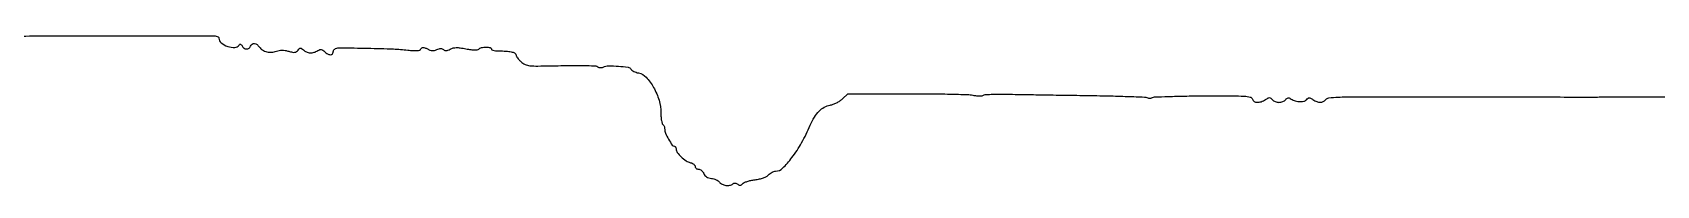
# Model space of a CAD drawing. Extents: x 5 to 296, y -9 to 151.
# Drawn here: x 150.2 to 222.9, y 143.8 to 150.6 of the extents above; entities that cross this region are included whole.
import ezdxf

# ---------------------------------------------------------------- set-up
doc = ezdxf.new("R2010")
doc.units = 0
doc.header["$MEASUREMENT"] = 0
doc.layers.add('max', color=6, linetype='Continuous')

msp = doc.modelspace()

# ---------------------------------------------------------------- linework, layer by layer
at = {"layer": 'max'}
msp.add_lwpolyline([(148.812, 150.433, -0.000588), (150.047, 150.447, -0.001792), (151.475, 150.456, -0.001168), (153.123, 150.457, 0.000247), (154.795, 150.455, 0.00034), (156.298, 150.454, 0.000215), (157.561, 150.456, 0.004132), (157.954, 150.459, -0.009063), (158.244, 150.459, -0.04281), (158.409, 150.442, -0.0942), (158.498, 150.407, -0.256844), (158.53, 150.349, 0.229153), (158.63, 150.142, 0.08571), (158.921, 149.983, 0.088114), (159.242, 149.934, 0.253589), (159.431, 150.043, -0.098158), (159.463, 150.076, -0.23604), (159.495, 150.082, -0.151976), (159.53, 150.058, -0.03901), (159.568, 150, 0.114034), (159.656, 149.903, 0.145404), (159.77, 149.866, 0.162527), (159.877, 149.898, 0.148263), (159.948, 149.989, -0.139212), (160.017, 150.082, -0.188223), (160.118, 150.111, -0.143271), (160.233, 150.065, -0.074508), (160.34, 149.952, 0.10097), (160.479, 149.82, 0.079774), (160.672, 149.739, 0.075534), (160.89, 149.72, 0.075293), (161.104, 149.766, -0.050222), (161.222, 149.798, -0.042401), (161.352, 149.808, -0.038248), (161.494, 149.797, -0.027403), (161.65, 149.763, 0.017655), (161.825, 149.721, 0.079706), (161.93, 149.717, 0.127167), (162.006, 149.746, 0.078688), (162.073, 149.813, -0.030519), (162.136, 149.889, -0.197774), (162.18, 149.909, -0.182127), (162.228, 149.893, -0.025294), (162.307, 149.822, 0.099179), (162.441, 149.733, 0.085727), (162.606, 149.696, 0.080156), (162.784, 149.716, 0.071674), (162.954, 149.791, -0.047107), (163.042, 149.835, -0.128089), (163.111, 149.843, -0.121635), (163.177, 149.816, -0.040426), (163.257, 149.748, 0.065784), (163.387, 149.649, 0.115609), (163.515, 149.61, 0.19704), (163.605, 149.641, 0.217028), (163.643, 149.724, -0.081939), (163.651, 149.773, -0.066737), (163.675, 149.82, -0.067572), (163.709, 149.858, -0.088998), (163.75, 149.882, -0.091847), (163.964, 149.919, -0.001492), (165.189, 149.898, -0.003909), (166.34, 149.866, -0.019968), (166.978, 149.817, 0.011048), (167.235, 149.793, 0.03961), (167.401, 149.795, 0.06764), (167.508, 149.819, 0.166531), (167.569, 149.869, -0.089375), (167.615, 149.92, -0.170661), (167.667, 149.937, -0.099625), (167.738, 149.922, -0.019689), (167.856, 149.865, 0.037046), (167.972, 149.813, 0.071739), (168.071, 149.793, 0.075673), (168.168, 149.802, 0.045588), (168.277, 149.841, -0.031475), (168.378, 149.879, -0.07667), (168.456, 149.891, -0.102398), (168.519, 149.877, -0.093475), (168.575, 149.839, 0.102488), (168.631, 149.802, 0.110269), (168.695, 149.792, 0.078134), (168.775, 149.81, 0.029275), (168.88, 149.858, -0.057842), (169.01, 149.91, -0.059841), (169.147, 149.929, -0.041808), (169.321, 149.918, -0.013067), (169.58, 149.873, 0.013157), (169.802, 149.835, 0.030971), (169.969, 149.821, 0.040945), (170.089, 149.828, 0.162261), (170.155, 149.861, -0.149329), (170.275, 149.925, -0.047942), (170.478, 149.944, -0.049336), (170.665, 149.926, -0.357807), (170.718, 149.861, 0.320647), (170.741, 149.828, 0.032273), (170.841, 149.801, 0.031014), (170.976, 149.782, 0.019147), (171.137, 149.776, -0.017201), (171.447, 149.765, -0.050505), (171.657, 149.729, -0.088193), (171.782, 149.669, -0.241616), (171.826, 149.585, 0.138739), (171.839, 149.539, 0.023896), (171.891, 149.463, 0.024421), (171.962, 149.377, 0.019683), (172.047, 149.293, 0.082672), (172.227, 149.174, 0.080709), (172.438, 149.118, 0.027381), (172.803, 149.103, 0.001898), (173.831, 149.122, -0.004182), (174.491, 149.131, -0.00896), (175, 149.124, -0.00517), (175.397, 149.108, -0.185563), (175.48, 149.071, 0.111914), (175.524, 149.043, 0.066822), (175.585, 149.03, 0.061025), (175.653, 149.034, 0.059878), (175.719, 149.054, -0.09786), (175.973, 149.109, -0.023574), (176.406, 149.097, -0.018211), (176.833, 149.05, -0.230111), (176.963, 148.961, 0.112377), (177.007, 148.913, 0.03701), (177.091, 148.864, 0.034696), (177.195, 148.822, 0.032991), (177.305, 148.794, -0.161447), (177.649, 148.603, -0.059253), (177.98, 148.147, -0.055654), (178.221, 147.57, -0.071613), (178.303, 147.002, 0.017463), (178.31, 146.824, 0.024173), (178.328, 146.665, 0.022202), (178.355, 146.54, 0.192816), (178.389, 146.495, -0.108973), (178.421, 146.463, -0.050742), (178.449, 146.41, -0.046906), (178.467, 146.347, -0.048228), (178.474, 146.281, 0.104394), (178.512, 146.101, 0.024872), (178.65, 145.826, 0.019386), (178.811, 145.566, 0.249419), (178.908, 145.514, -0.158611), (178.938, 145.505, -0.097026), (178.963, 145.478, -0.078845), (178.979, 145.438, -0.060065), (178.985, 145.39, 0.164385), (179.036, 145.241, 0.040111), (179.212, 145.044, 0.041458), (179.43, 144.87, 0.086989), (179.627, 144.782, -0.050048), (179.708, 144.753, -0.059631), (179.776, 144.709, -0.069971), (179.822, 144.659, -0.152976), (179.837, 144.61, 0.125861), (179.849, 144.565, 0.100776), (179.882, 144.526, 0.090037), (179.93, 144.501, 0.077418), (179.988, 144.492, -0.109607), (180.051, 144.477, -0.062341), (180.119, 144.435, -0.0577), (180.179, 144.373, -0.060344), (180.222, 144.3, 0.073248), (180.275, 144.215, 0.073562), (180.35, 144.15, 0.067712), (180.446, 144.105, 0.049299), (180.562, 144.081, -0.043479), (180.668, 144.061, -0.03756), (180.774, 144.022, -0.039323), (180.865, 143.971, -0.083014), (180.924, 143.917, 0.11602), (181.043, 143.819, 0.078065), (181.212, 143.767, 0.07905), (181.386, 143.77, 0.125786), (181.521, 143.831, -0.075575), (181.575, 143.862, -0.106448), (181.63, 143.871, -0.10004), (181.686, 143.856, -0.060446), (181.744, 143.819, 0.055161), (181.805, 143.779, 0.145281), (181.857, 143.769, 0.142256), (181.906, 143.789, 0.052061), (181.959, 143.842, -0.118594), (182.026, 143.892, -0.024694), (182.164, 143.943, -0.024633), (182.334, 143.988, -0.021087), (182.516, 144.018, 0.023144), (182.719, 144.053, 0.033627), (182.893, 144.104, 0.039219), (183.031, 144.167, 0.081963), (183.123, 144.241, -0.048323), (183.193, 144.304, -0.039791), (183.278, 144.358, -0.041369), (183.365, 144.394, -0.079574), (183.439, 144.406, 0.196683), (183.751, 144.534, 0.03647), (184.168, 145.009, 0.034309), (184.601, 145.671, 0.025686), (184.988, 146.452, -0.03349), (185.176, 146.818, -0.059169), (185.384, 147.086, -0.071574), (185.617, 147.263, -0.082916), (185.879, 147.356, 0.04587), (186.015, 147.393, 0.027679), (186.167, 147.459, 0.027578), (186.312, 147.543, 0.042823), (186.426, 147.633), (186.664, 147.855), (189.281, 147.864, -0.002637), (190.31, 147.862, -0.003596), (191.238, 147.848, -0.002378), (192.016, 147.827, -0.040896), (192.269, 147.799, 0.021422), (192.419, 147.776, 0.025926), (192.561, 147.768, 0.025966), (192.678, 147.773, 0.133843), (192.738, 147.796, -0.140074), (192.813, 147.823, -0.006551), (193.082, 147.84, -0.010393), (193.407, 147.849, -0.007242), (193.773, 147.846, 0.001301), (194.294, 147.835, 0.000279), (195.199, 147.82, 0.000292), (196.246, 147.803, 0.000278), (197.31, 147.787, -0.002091), (198.317, 147.769, -0.003209), (199.188, 147.744, -0.001098), (199.94, 147.715, -0.088745), (200.055, 147.69, 0.055387), (200.118, 147.672, 0.046408), (200.187, 147.666, 0.048456), (200.252, 147.674, 0.086943), (200.302, 147.694, -0.129466), (200.387, 147.719, -0.001361), (201.009, 147.742, -0.00423), (201.73, 147.76, -0.002723), (202.565, 147.769, -0.0014), (203.884, 147.772, -0.015892), (204.405, 147.755, -0.039564), (204.677, 147.716, -0.266409), (204.773, 147.627, 0.172551), (204.852, 147.524, 0.135994), (204.987, 147.481, 0.097695), (205.164, 147.508, 0.057521), (205.355, 147.604, -0.01968), (205.472, 147.675, -0.125993), (205.538, 147.692, -0.174765), (205.594, 147.672, -0.046534), (205.661, 147.604, 0.126478), (205.789, 147.512, 0.093617), (205.961, 147.479, 0.093716), (206.133, 147.512, 0.127115), (206.26, 147.604, -0.057512), (206.311, 147.652, -0.098933), (206.364, 147.678, -0.119945), (206.415, 147.679, -0.113663), (206.462, 147.656, 0.089807), (206.636, 147.562, 0.059483), (206.86, 147.516, 0.062594), (207.069, 147.526, 0.178997), (207.192, 147.597, -0.044177), (207.259, 147.664, -0.173803), (207.312, 147.684, -0.134255), (207.375, 147.668, -0.022587), (207.481, 147.601, 0.056273), (207.648, 147.51, 0.098942), (207.802, 147.481, 0.116849), (207.937, 147.514, 0.10146), (208.052, 147.606, -0.194772), (208.19, 147.68, -0.015869), (208.609, 147.713, -0.010467), (209.321, 147.73, -0.001422), (210.811, 147.73, 0.000198), (212.996, 147.726, 0.000079), (215.986, 147.722, 0.000059), (218.903, 147.718, 0.000557), (220.152, 147.718, 0.000183), (220.419, 147.719, 0.000034), (220.909, 147.72, 0.000037), (221.481, 147.721, 0.000034), (222.07, 147.722, -0.000421), (222.671, 147.723, -0.000405), (223.281, 147.723, -0.0004)], format="xyb", dxfattribs=at)

doc.saveas('drawing.dxf')
